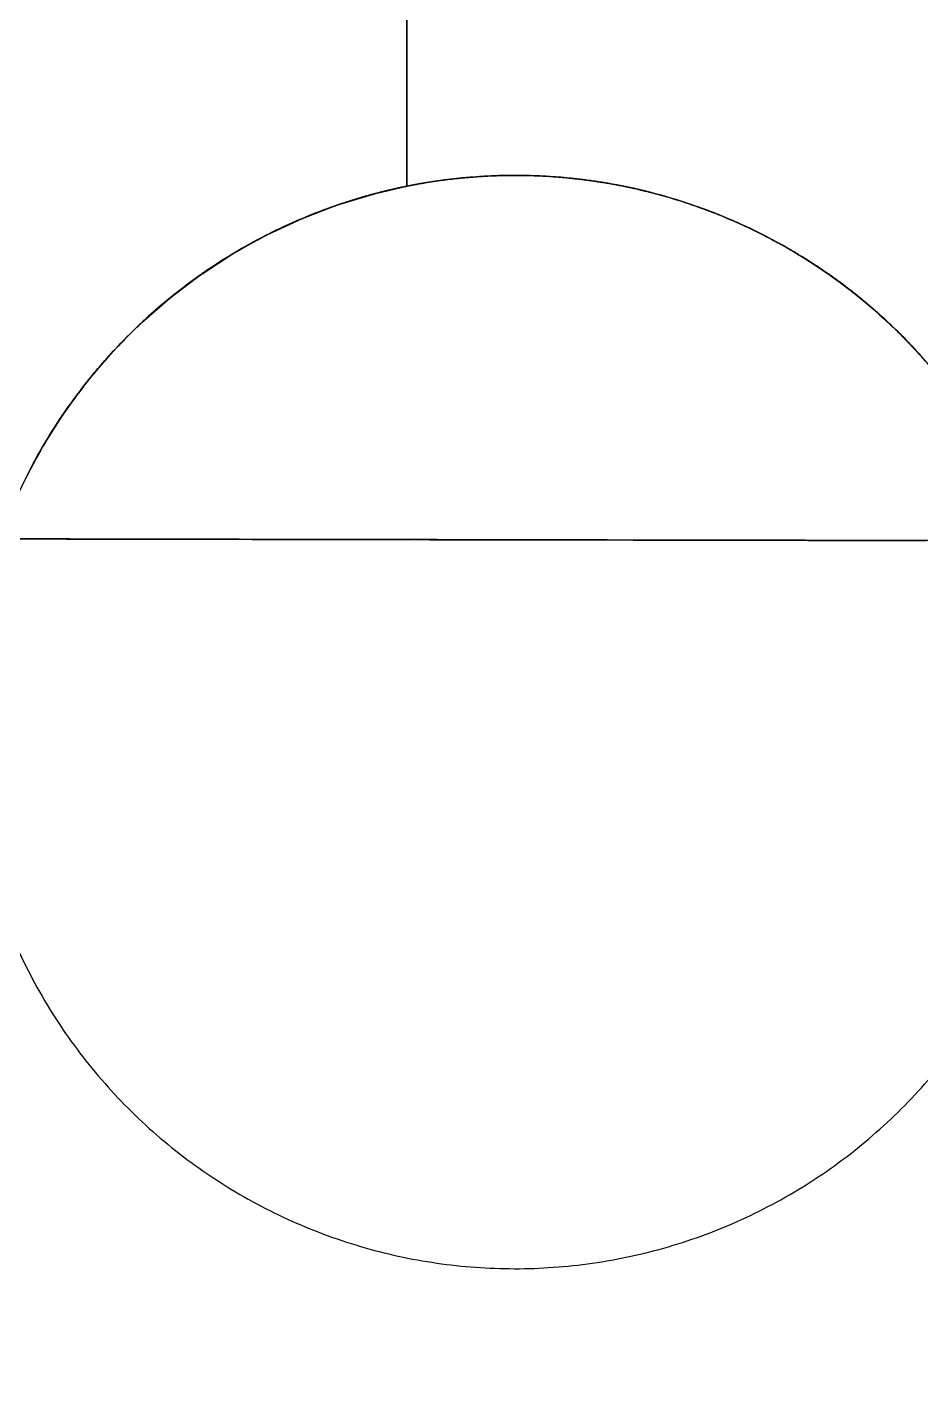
# Model space of a CAD drawing. Header units: metres. Extents: x -1161 to -1081, y 0 to 563.
# Drawn here: x -1097.02 to -1096.04, y 507.723 to 509.22 of the extents above; entities that cross this region are included whole.
import ezdxf

# ---------------------------------------------------------------- set-up
doc = ezdxf.new("R2010")
doc.units = ezdxf.units.M
doc.layers.add('A-GENM', color=7, linetype='Continuous', lineweight=35)

# ---------------------------------------------------------------- blocks, each defined once
blk = doc.blocks.new('Foundations-Piles - Px-1200-64673918-DRG-2873121 - DECK SLAB GENERAL ARRANGEMENT PLAN')
at = {"layer": 'A-GENM', "color": 9, "lineweight": 25, "true_color": 0xbebebe}
for start, end in [(90, 98.1818), (90.4268, 94.7807), (90.1641, 90.4268), (85.2606, 90), (86.6197, 89.6373), (85.2606, 86.6197), (98.1818, 106.3636), (102.9538, 105.9619), (98.5518, 102.9538), (98.3596, 98.5518), (94.7807, 97.7988), (82.3017, 85.2606), (81.8182, 85.2606), (81.9686, 82.3017), (73.6364, 81.8182), (78.4668, 81.4772), (77.9826, 78.4668), (74.1767, 77.9755), (106.3636, 114.5455), (106.6767, 114.5063), (106.555, 106.6767), (73.7729, 74.1767), (65.4545, 73.6364), (70.3195, 73.3186), (66.0516, 70.3195), (114.5455, 122.7273), (115.2366, 122.3499), (114.5455, 115.2366), (65.5771, 66.0516), (57.2727, 65.4545), (62.1763, 65.1617), (57.9265, 62.1763), (122.7273, 130.9091), (122.3499, 125.0334), (57.3811, 57.9265), (49.0909, 57.2727), (54.0362, 57.0068), (125.0334, 130.9091), (49.8014, 54.0362), (130.9091, 139.0909), (130.9091, 139.0909), (49.1848, 49.7106), (40.9396, 49.0909), (45.8984, 48.8542), (41.6763, 45.8482), (139.0909, 147.2727), (139.0909, 147.2727), (40.9882, 41.6763), (32.7273, 40.9091), (37.7625, 40.704), (33.5511, 37.7625), (32.7912, 33.5511), (147.2727, 155.4545), (147.2727, 155.4545), (24.5455, 32.7273), (29.6282, 32.5566), (25.4197, 29.6282), (24.5939, 25.4197), (155.4545, 163.6364), (155.4545, 163.6364), (16.3636, 24.5455), (21.6067, 24.4122), (17.3365, 21.6067), (163.6364, 171.8182), (163.6364, 171.8182), (16.3963, 17.3365), (8.1818, 16.3636), (13.5043, 16.2712), (9.2531, 13.5043), (8.2308, 9.2531), (171.8182, 180), (171.8182, 180), (5.4056, 8.1818), (0, 8.1818), (1.1695, 5.4056), (180, 188.1818), (180, 188.1818), (351.8182, 0), (357.3097, 0), (0, 1.1695), (353.0858, 357.3097), (351.8505, 353.0858), (188.1818, 196.3636), (188.1818, 196.3636), (343.6364, 351.8182), (349.216, 351.8182), (345.0018, 349.216), (343.6998, 345.0018), (196.3636, 204.5455), (196.3636, 204.5455), (335.4545, 343.6364), (341.1241, 343.574), (336.9176, 341.1241), (335.4872, 336.9176), (204.5455, 212.7273), (204.5455, 212.7273), (327.2727, 335.4545), (333.0335, 335.3633), (328.8331, 333.0335), (327.3161, 328.8331), (212.7273, 220.9091), (212.7273, 220.9091), (319.0909, 327.2727), (324.9441, 326.8731), (326.9829, 327.1538), (320.7483, 324.9441), (319.1452, 320.7483), (220.9091, 229.0909), (220.9091, 229.0909), (310.9091, 319.0909), (316.8556, 318.9453), (312.6632, 316.8556), (310.9743, 312.6632), (229.0909, 237.2727), (229.0909, 237.2727), (304.287, 310.9091), (308.768, 310.7377), (304.5777, 308.768), (237.2727, 245.4545), (237.2727, 245.4545), (294.5455, 302.7273), (300.681, 302.531), (302.7273, 304.287), (302.8036, 304.287), (304.287, 304.5777), (296.4918, 300.681), (294.633, 296.4729), (245.4545, 253.6364), (245.4545, 253.6364), (286.3636, 294.5455), (292.5945, 294.325), (288.4054, 292.5945), (253.6364, 261.0336), (253.6364, 261.8182), (278.1818, 286.3636), (280.1511, 284.5086), (284.5086, 286.12), (286.4625, 288.4054), (261.0336, 264.2124), (261.8182, 270), (264.2124, 268.889), (270, 278.1818), (272.219, 276.7535), (276.7535, 280.1322), (268.889, 272.219)]:
    blk.add_arc((0, 0), 0.6, start, end, dxfattribs=at)
at = {"layer": 'A-GENM', "color": 254, "lineweight": 25, "true_color": 0xd1d1d1}
for start, end in [(90, 90.1641), (89.6373, 90), (98.1818, 98.3596), (97.7988, 98.1818), (81.4772, 81.9686), (106.3636, 106.555), (105.9619, 106.3636), (73.3186, 73.7729), (65.1617, 65.4545), (57.0068, 57.2727), (48.8542, 49.0909), (40.704, 40.9091), (32.5566, 32.7273), (24.4122, 24.5455), (318.9453, 319.0909), (310.7377, 310.9091), (302.531, 302.7273), (294.325, 294.5455), (286.12, 286.3636)]:
    blk.add_arc((0, 0), 0.6, start, end, dxfattribs=at)
blk = doc.blocks.new('StitchPour_RS39A_05 - StitchPour_RS39A_05-60503718-DRG-2873121 - DECK SLAB GENERAL ARRANGEMENT PLAN')
at = {"layer": 'A-GENM', "color": 253, "lineweight": 25, "true_color": 0xa3a3a3}
blk.add_open_spline([(111.2352, -14.4712), (111.1836, -14.2757), (111.0193, -13.6531), (110.686, -12.3898), (110.3197, -11.0016), (109.9816, -9.7203), (109.728, -8.7592), (109.4744, -7.7982), (109.2209, -6.8372), (108.9673, -5.8762), (108.7982, -5.2355), (108.7137, -4.9151)], degree=3, knots=[0.6892599, 0.6892599, 0.6892599, 0.6892599, 0.7083333, 0.75, 0.8125, 0.84375, 0.875, 0.90625, 0.9375, 0.96875, 1, 1, 1, 1], dxfattribs=at)
at = {"layer": 'A-GENM', "color": 9, "lineweight": 25, "true_color": 0xbebebe}
for points in [[(109.728, -8.7592), (109.7971, -9.0213), (109.8663, -9.2834), (109.9354, -9.5454)], [(109.9357, -9.5465), (109.9792, -9.7112), (110.0226, -9.8759), (110.0661, -10.0406)], [(110.0661, -10.0406), (110.0703, -10.0567), (110.0746, -10.0728), (110.0788, -10.0889)]]:
    blk.add_open_spline(points, degree=3, dxfattribs=at)
blk = doc.blocks.new('T2DPAA-T2D-C3S-RS-M3D-100334_rvt-1-DRG-2873121 - DECK SLAB GENERAL ARRANGEMENT PLAN')
at = {"layer": 'A-GENM', "color": 9, "lineweight": 25, "true_color": 0xbebebe}
for p, q in [((-1096.6038, 509.2572), (-1096.6041, 509.0451)), ((-1096.6041, 509.0451), (-1096.6038, 509.2572)), ((-1096.5554, 509.0529), (-1096.5948, 509.0469)), ((-1096.5213, 509.0559), (-1096.5554, 509.0529)), ((-1096.5108, 509.0565), (-1096.5213, 509.0559)), ((-1096.4708, 509.0568), (-1096.5108, 509.0565)), ((-1096.4378, 509.0552), (-1096.4708, 509.0568)), ((-1096.4263, 509.0541), (-1096.4378, 509.0552)), ((-1096.3864, 509.0488), (-1096.4263, 509.0541)), ((-1096.3552, 509.0428), (-1096.3864, 509.0488)), ((-1096.6772, 509.0255), (-1096.638, 509.0372)), ((-1096.638, 509.0372), (-1096.6041, 509.0451)), ((-1096.5948, 509.0469), (-1096.6041, 509.0451)), ((-1096.3429, 509.0399), (-1096.3552, 509.0428)), ((-1096.304, 509.029), (-1096.3429, 509.0399)), ((-1096.7185, 509.0098), (-1096.6855, 509.0226)), ((-1096.6855, 509.0226), (-1096.6772, 509.0255)), ((-1096.2752, 509.0191), (-1096.304, 509.029)), ((-1096.2624, 509.0141), (-1096.2752, 509.0191)), ((-1096.7556, 508.9926), (-1096.7185, 509.0098)), ((-1096.2253, 508.9978), (-1096.2624, 509.0141)), ((-1096.7939, 508.9715), (-1096.7629, 508.9889)), ((-1096.7629, 508.9889), (-1096.7556, 508.9926)), ((-1096.1992, 508.9845), (-1096.2253, 508.9978)), ((-1096.1862, 508.9772), (-1096.1992, 508.9845)), ((-1096.1518, 508.9559), (-1096.1862, 508.9772)), ((-1096.8279, 508.9495), (-1096.7944, 508.9712)), ((-1096.864, 508.9223), (-1096.8348, 508.9447)), ((-1096.8348, 508.9447), (-1096.8286, 508.949)), ((-1096.1287, 508.9397), (-1096.1518, 508.9559)), ((-1096.116, 508.93), (-1096.1287, 508.9397)), ((-1096.0849, 508.904), (-1096.116, 508.93)), ((-1096.8947, 508.8955), (-1096.864, 508.9223)), ((-1096.0652, 508.8855), (-1096.0849, 508.904)), ((-1096.9261, 508.864), (-1096.8997, 508.8908)), ((-1096.8997, 508.8908), (-1096.8947, 508.8955)), ((-1096.0532, 508.8734), (-1096.0652, 508.8855)), ((-1096.0401, 508.8594), (-1096.0532, 508.8734)), ((-1096.9526, 508.8333), (-1096.9261, 508.864)), ((-1096.9793, 508.7974), (-1096.9565, 508.8283)), ((-1096.9565, 508.8283), (-1096.9526, 508.8333)), ((-1097.001, 508.7634), (-1096.9793, 508.7974)), ((-1097.0225, 508.7239), (-1097.004, 508.7585)), ((-1097.004, 508.7585), (-1097.001, 508.7634))]:
    blk.add_line(p, q, dxfattribs=at)
at = {"layer": 'A-GENM', "color": 9, "lineweight": 25, "true_color": 0xbebebe, "flags": 128}
for points in [[(-1096.6041, 509.0451), (-1096.6038, 509.2095), (-1096.6038, 509.2572)], [(-1096.6038, 509.2572), (-1096.6038, 509.2095), (-1096.6041, 509.0451)]]:
    blk.add_lwpolyline(points, dxfattribs=at)
at = {"layer": 'A-GENM', "color": 254, "lineweight": 25, "true_color": 0xd1d1d1}
for points in [[(-1096.5874, 509.0483), (-1096.5914, 509.0476), (-1096.5954, 509.0468), (-1096.5994, 509.046)], [(-1096.5845, 509.0487), (-1096.5851, 509.0486), (-1096.5858, 509.0485), (-1096.5864, 509.0484)], [(-1096.5271, 509.0556), (-1096.5463, 509.0542), (-1096.5655, 509.0519), (-1096.5845, 509.0487)], [(-1096.5161, 509.0562), (-1096.5197, 509.056), (-1096.5234, 509.0558), (-1096.5271, 509.0556)], [(-1096.4322, 509.0547), (-1096.4359, 509.055), (-1096.4396, 509.0553), (-1096.4433, 509.0556)], [(-1096.3731, 509.0465), (-1096.3926, 509.0502), (-1096.4124, 509.0529), (-1096.4322, 509.0547)], [(-1096.6099, 509.0439), (-1096.6293, 509.0398), (-1096.6485, 509.0347), (-1096.6673, 509.0287)], [(-1096.5994, 509.046), (-1096.6029, 509.0454), (-1096.6064, 509.0447), (-1096.6099, 509.0439)], [(-1096.3601, 509.0438), (-1096.3645, 509.0448), (-1096.3688, 509.0456), (-1096.3731, 509.0465)], [(-1096.3495, 509.0415), (-1096.353, 509.0423), (-1096.3566, 509.0431), (-1096.3601, 509.0438)], [(-1096.3311, 509.0369), (-1096.3372, 509.0385), (-1096.3433, 509.0401), (-1096.3495, 509.0415)], [(-1096.2794, 509.0206), (-1096.2964, 509.0268), (-1096.3136, 509.0323), (-1096.3311, 509.0369)], [(-1096.691, 509.0206), (-1096.6979, 509.0181), (-1096.7047, 509.0155), (-1096.7114, 509.0127)], [(-1096.6814, 509.024), (-1096.6846, 509.0229), (-1096.6878, 509.0218), (-1096.691, 509.0206)], [(-1096.2697, 509.017), (-1096.2729, 509.0182), (-1096.2762, 509.0194), (-1096.2794, 509.0206)], [(-1096.7114, 509.0127), (-1096.7233, 509.0079), (-1096.735, 509.0027), (-1096.7465, 508.9971)], [(-1096.2028, 508.9864), (-1096.2245, 508.998), (-1096.2468, 509.0082), (-1096.2697, 509.017)], [(-1096.7593, 508.9907), (-1096.7622, 508.9892), (-1096.7652, 508.9877), (-1096.768, 508.9862)], [(-1096.7465, 508.9971), (-1096.7472, 508.9968), (-1096.7479, 508.9964), (-1096.7486, 508.9961)], [(-1096.768, 508.9862), (-1096.786, 508.9765), (-1096.8035, 508.966), (-1096.8204, 508.9546)], [(-1096.1941, 508.9817), (-1096.197, 508.9833), (-1096.1999, 508.9849), (-1096.2028, 508.9864)], [(-1096.8319, 508.9467), (-1096.8344, 508.9449), (-1096.8369, 508.9431), (-1096.8394, 508.9413)], [(-1096.8204, 508.9546), (-1096.8214, 508.954), (-1096.8224, 508.9533), (-1096.8233, 508.9527)], [(-1096.1241, 508.9362), (-1096.1267, 508.9381), (-1096.1292, 508.94), (-1096.1317, 508.9418)], [(-1096.0675, 508.8878), (-1096.0854, 508.9051), (-1096.1043, 508.9213), (-1096.1241, 508.9362)], [(-1096.8876, 508.902), (-1096.8882, 508.9016), (-1096.8887, 508.9011), (-1096.8892, 508.9006)], [(-1096.8975, 508.8929), (-1096.8995, 508.891), (-1096.9016, 508.889), (-1096.9037, 508.887)], [(-1096.0613, 508.8816), (-1096.0633, 508.8837), (-1096.0654, 508.8857), (-1096.0675, 508.8878)], [(-1096.9467, 508.8405), (-1096.9474, 508.8395), (-1096.9482, 508.8386), (-1096.949, 508.8377)], [(-1096.9548, 508.8304), (-1096.9565, 508.8284), (-1096.958, 508.8264), (-1096.9596, 508.8243)], [(-1096.9964, 508.7711), (-1096.9971, 508.7699), (-1096.9979, 508.7687), (-1096.9986, 508.7676)], [(-1097.0062, 508.7545), (-1097.0112, 508.7458), (-1097.0159, 508.737), (-1097.0204, 508.7281)], [(-1097.0028, 508.7604), (-1097.004, 508.7584), (-1097.0051, 508.7565), (-1097.0062, 508.7545)]]:
    blk.add_open_spline(points, degree=3, dxfattribs=at)
at = {"layer": 'A-GENM', "color": 9, "lineweight": 25, "true_color": 0xbebebe}
for points in [[(-1096.5994, 509.046), (-1096.5954, 509.0468), (-1096.5914, 509.0475), (-1096.5874, 509.0482)], [(-1096.5908, 509.0476), (-1096.5873, 509.0483), (-1096.5837, 509.0489), (-1096.5802, 509.0495)], [(-1096.5864, 509.0484), (-1096.5858, 509.0485), (-1096.5851, 509.0486), (-1096.5845, 509.0487)], [(-1096.5845, 509.0487), (-1096.5713, 509.051), (-1096.558, 509.0527), (-1096.5447, 509.0541)], [(-1096.5802, 509.0495), (-1096.5739, 509.0505), (-1096.5676, 509.0514), (-1096.5613, 509.0522)], [(-1096.5613, 509.0522), (-1096.549, 509.0537), (-1096.5366, 509.0549), (-1096.5242, 509.0557)], [(-1096.5447, 509.0541), (-1096.5388, 509.0546), (-1096.533, 509.0551), (-1096.5271, 509.0556)], [(-1096.5271, 509.0556), (-1096.5234, 509.0558), (-1096.5197, 509.056), (-1096.5161, 509.0562)], [(-1096.5242, 509.0557), (-1096.5229, 509.0558), (-1096.5215, 509.0559), (-1096.5202, 509.056)], [(-1096.5202, 509.056), (-1096.5195, 509.056), (-1096.5187, 509.0561), (-1096.518, 509.0561)], [(-1096.518, 509.0561), (-1096.5138, 509.0563), (-1096.5096, 509.0565), (-1096.5055, 509.0567)], [(-1096.5161, 509.0562), (-1096.5113, 509.0565), (-1096.5065, 509.0567), (-1096.5017, 509.0568)], [(-1096.5055, 509.0567), (-1096.5042, 509.0567), (-1096.5029, 509.0568), (-1096.5017, 509.0568)], [(-1096.5017, 509.0568), (-1096.4874, 509.0572), (-1096.473, 509.0571), (-1096.4586, 509.0564)], [(-1096.5012, 509.0568), (-1096.4991, 509.0569), (-1096.4969, 509.0569), (-1096.4948, 509.0569)], [(-1096.4948, 509.0569), (-1096.4881, 509.057), (-1096.4813, 509.057), (-1096.4746, 509.0569)], [(-1096.4746, 509.0569), (-1096.4638, 509.0567), (-1096.4531, 509.0563), (-1096.4424, 509.0555)], [(-1096.4586, 509.0564), (-1096.4535, 509.0562), (-1096.4484, 509.0559), (-1096.4433, 509.0555)], [(-1096.4433, 509.0555), (-1096.4396, 509.0553), (-1096.4359, 509.055), (-1096.4322, 509.0547)], [(-1096.4424, 509.0555), (-1096.4402, 509.0553), (-1096.4379, 509.0552), (-1096.4357, 509.055)], [(-1096.4357, 509.055), (-1096.4342, 509.0549), (-1096.4327, 509.0547), (-1096.4312, 509.0546)], [(-1096.4322, 509.0547), (-1096.4267, 509.0542), (-1096.4212, 509.0536), (-1096.4157, 509.053)], [(-1096.4312, 509.0546), (-1096.4273, 509.0542), (-1096.4235, 509.0539), (-1096.4197, 509.0534)], [(-1096.4197, 509.0534), (-1096.4162, 509.0531), (-1096.4128, 509.0526), (-1096.4093, 509.0522)], [(-1096.4157, 509.053), (-1096.4014, 509.0513), (-1096.3872, 509.0491), (-1096.3731, 509.0465)], [(-1096.4093, 509.0522), (-1096.4022, 509.0513), (-1096.3951, 509.0503), (-1096.3881, 509.0491)], [(-1096.3881, 509.0491), (-1096.3789, 509.0476), (-1096.3698, 509.0459), (-1096.3607, 509.044)], [(-1096.6673, 509.0287), (-1096.6549, 509.0327), (-1096.6423, 509.0362), (-1096.6296, 509.0394)], [(-1096.6638, 509.0298), (-1096.6576, 509.0317), (-1096.6514, 509.0336), (-1096.6452, 509.0353)], [(-1096.6452, 509.0353), (-1096.6316, 509.039), (-1096.6179, 509.0423), (-1096.6041, 509.0451)], [(-1096.6296, 509.0394), (-1096.623, 509.041), (-1096.6165, 509.0425), (-1096.6099, 509.0439)], [(-1096.6099, 509.0439), (-1096.6064, 509.0446), (-1096.6029, 509.0454), (-1096.5994, 509.046)], [(-1096.6041, 509.0451), (-1096.5997, 509.046), (-1096.5953, 509.0469), (-1096.5908, 509.0476)], [(-1096.3731, 509.0465), (-1096.3688, 509.0456), (-1096.3645, 509.0448), (-1096.3601, 509.0438)], [(-1096.3607, 509.044), (-1096.3579, 509.0434), (-1096.355, 509.0427), (-1096.3522, 509.0421)], [(-1096.3601, 509.0438), (-1096.3566, 509.0431), (-1096.353, 509.0423), (-1096.3495, 509.0415)], [(-1096.3522, 509.0421), (-1096.35, 509.0416), (-1096.3477, 509.0411), (-1096.3455, 509.0405)], [(-1096.3495, 509.0415), (-1096.3433, 509.0401), (-1096.3372, 509.0385), (-1096.3311, 509.0369)], [(-1096.3455, 509.0405), (-1096.342, 509.0397), (-1096.3386, 509.0388), (-1096.3352, 509.038)], [(-1096.3352, 509.038), (-1096.3319, 509.0371), (-1096.3286, 509.0362), (-1096.3254, 509.0353)], [(-1096.3311, 509.0369), (-1096.3173, 509.0332), (-1096.3037, 509.0291), (-1096.2903, 509.0245)], [(-1096.3254, 509.0353), (-1096.3181, 509.0333), (-1096.3108, 509.0312), (-1096.3036, 509.0289)], [(-1096.7248, 509.0071), (-1096.7119, 509.0127), (-1096.6988, 509.0179), (-1096.6855, 509.0226)], [(-1096.7114, 509.0127), (-1096.7047, 509.0155), (-1096.6979, 509.0181), (-1096.691, 509.0206)], [(-1096.691, 509.0206), (-1096.6878, 509.0218), (-1096.6846, 509.0229), (-1096.6814, 509.024)], [(-1096.6855, 509.0226), (-1096.6815, 509.024), (-1096.6775, 509.0254), (-1096.6734, 509.0267)], [(-1096.6814, 509.024), (-1096.6779, 509.0252), (-1096.6744, 509.0264), (-1096.671, 509.0275)], [(-1096.6734, 509.0267), (-1096.6727, 509.027), (-1096.672, 509.0272), (-1096.6713, 509.0274)], [(-1096.671, 509.0275), (-1096.6705, 509.0277), (-1096.6701, 509.0278), (-1096.6697, 509.028)], [(-1096.6706, 509.0277), (-1096.6683, 509.0284), (-1096.666, 509.0291), (-1096.6638, 509.0298)], [(-1096.3036, 509.0289), (-1096.296, 509.0265), (-1096.2884, 509.0239), (-1096.2808, 509.0211)], [(-1096.2903, 509.0245), (-1096.2866, 509.0232), (-1096.283, 509.022), (-1096.2794, 509.0206)], [(-1096.2808, 509.0211), (-1096.2777, 509.02), (-1096.2745, 509.0188), (-1096.2714, 509.0177)], [(-1096.2794, 509.0206), (-1096.2762, 509.0195), (-1096.2729, 509.0182), (-1096.2697, 509.017)], [(-1096.7465, 508.9971), (-1096.735, 509.0027), (-1096.7233, 509.0079), (-1096.7114, 509.0127)], [(-1096.7434, 508.9986), (-1096.7373, 509.0015), (-1096.7311, 509.0044), (-1096.7248, 509.0071)], [(-1096.2714, 509.0177), (-1096.2685, 509.0165), (-1096.2656, 509.0154), (-1096.2627, 509.0142)], [(-1096.2697, 509.017), (-1096.2632, 509.0145), (-1096.2568, 509.0119), (-1096.2504, 509.0092)], [(-1096.2627, 509.0142), (-1096.2597, 509.0131), (-1096.2567, 509.0118), (-1096.2538, 509.0106)], [(-1096.2538, 509.0106), (-1096.252, 509.0099), (-1096.2503, 509.0091), (-1096.2486, 509.0084)], [(-1096.2504, 509.0092), (-1096.2373, 509.0036), (-1096.2245, 508.9976), (-1096.2118, 508.9911)], [(-1096.2477, 509.008), (-1096.2467, 509.0076), (-1096.2457, 509.0072), (-1096.2448, 509.0067)], [(-1096.2448, 509.0067), (-1096.2374, 509.0035), (-1096.2301, 509.0002), (-1096.2229, 508.9967)], [(-1096.7996, 508.968), (-1096.7876, 508.9754), (-1096.7754, 508.9824), (-1096.7629, 508.9889)], [(-1096.768, 508.9862), (-1096.7651, 508.9877), (-1096.7622, 508.9892), (-1096.7593, 508.9907)], [(-1096.7629, 508.9889), (-1096.7594, 508.9907), (-1096.7559, 508.9925), (-1096.7524, 508.9942)], [(-1096.7593, 508.9907), (-1096.7565, 508.9922), (-1096.7536, 508.9936), (-1096.7507, 508.9951)], [(-1096.7524, 508.9942), (-1096.7494, 508.9957), (-1096.7464, 508.9972), (-1096.7434, 508.9986)], [(-1096.7507, 508.9951), (-1096.7502, 508.9953), (-1096.7497, 508.9956), (-1096.7492, 508.9958)], [(-1096.7486, 508.9961), (-1096.7479, 508.9964), (-1096.7472, 508.9968), (-1096.7465, 508.9971)], [(-1096.2229, 508.9967), (-1096.2168, 508.9937), (-1096.2106, 508.9906), (-1096.2045, 508.9873)], [(-1096.2118, 508.9911), (-1096.2088, 508.9896), (-1096.2058, 508.988), (-1096.2028, 508.9864)], [(-1096.8204, 508.9546), (-1096.8101, 508.9616), (-1096.7994, 508.9683), (-1096.7886, 508.9746)], [(-1096.7886, 508.9746), (-1096.7818, 508.9786), (-1096.775, 508.9824), (-1096.768, 508.9862)], [(-1096.2045, 508.9873), (-1096.2013, 508.9856), (-1096.1982, 508.9839), (-1096.195, 508.9822)], [(-1096.2028, 508.9864), (-1096.1999, 508.9849), (-1096.197, 508.9833), (-1096.1941, 508.9817)], [(-1096.195, 508.9822), (-1096.1915, 508.9802), (-1096.188, 508.9783), (-1096.1846, 508.9763)], [(-1096.1846, 508.9763), (-1096.1821, 508.9748), (-1096.1796, 508.9734), (-1096.1771, 508.9719)], [(-1096.8179, 508.9563), (-1096.8119, 508.9603), (-1096.8058, 508.9642), (-1096.7996, 508.968)], [(-1096.1771, 508.9719), (-1096.1744, 508.9703), (-1096.1717, 508.9686), (-1096.1691, 508.967)], [(-1096.1745, 508.9703), (-1096.1624, 508.963), (-1096.1505, 508.9552), (-1096.1389, 508.947)], [(-1096.1691, 508.967), (-1096.1619, 508.9625), (-1096.1548, 508.9579), (-1096.1478, 508.9532)], [(-1096.8682, 508.9188), (-1096.8574, 508.9278), (-1096.8462, 508.9364), (-1096.8348, 508.9446)], [(-1096.8394, 508.9413), (-1096.8369, 508.9431), (-1096.8344, 508.9449), (-1096.8319, 508.9467)], [(-1096.8348, 508.9446), (-1096.8319, 508.9467), (-1096.8289, 508.9488), (-1096.8259, 508.9509)], [(-1096.8319, 508.9467), (-1096.8296, 508.9484), (-1096.8273, 508.9499), (-1096.825, 508.9515)], [(-1096.8259, 508.9509), (-1096.8233, 508.9527), (-1096.8206, 508.9545), (-1096.8179, 508.9563)], [(-1096.825, 508.9515), (-1096.8244, 508.9519), (-1096.8239, 508.9523), (-1096.8233, 508.9527)], [(-1096.8233, 508.9527), (-1096.8224, 508.9533), (-1096.8214, 508.954), (-1096.8204, 508.9546)], [(-1096.1478, 508.9532), (-1096.1429, 508.9499), (-1096.1382, 508.9465), (-1096.1334, 508.9431)], [(-1096.1389, 508.947), (-1096.1368, 508.9455), (-1096.1348, 508.9441), (-1096.1328, 508.9426)], [(-1096.8596, 508.9259), (-1096.853, 508.9312), (-1096.8462, 508.9363), (-1096.8394, 508.9413)], [(-1096.1327, 508.9425), (-1096.1299, 508.9405), (-1096.1271, 508.9385), (-1096.1244, 508.9364)], [(-1096.1317, 508.9418), (-1096.1292, 508.94), (-1096.1267, 508.9381), (-1096.1241, 508.9362)], [(-1096.1244, 508.9364), (-1096.1205, 508.9335), (-1096.1166, 508.9305), (-1096.1128, 508.9274)], [(-1096.1241, 508.9362), (-1096.1176, 508.9313), (-1096.1112, 508.9263), (-1096.1049, 508.9211)], [(-1096.8876, 508.902), (-1096.8785, 508.9103), (-1096.8692, 508.9182), (-1096.8596, 508.9259)], [(-1096.8856, 508.9039), (-1096.8799, 508.909), (-1096.8741, 508.914), (-1096.8682, 508.9188)], [(-1096.1128, 508.9274), (-1096.1107, 508.9258), (-1096.1087, 508.9242), (-1096.1067, 508.9226)], [(-1096.1055, 508.9216), (-1096.1036, 508.9201), (-1096.1017, 508.9185), (-1096.0998, 508.9169)], [(-1096.1049, 508.9211), (-1096.0939, 508.9121), (-1096.0832, 508.9027), (-1096.0729, 508.8929)], [(-1096.0998, 508.9169), (-1096.093, 508.9112), (-1096.0863, 508.9053), (-1096.0797, 508.8993)], [(-1096.8926, 508.8975), (-1096.8914, 508.8986), (-1096.8902, 508.8997), (-1096.889, 508.9008)], [(-1096.8922, 508.8978), (-1096.8917, 508.8983), (-1096.8911, 508.8989), (-1096.8905, 508.8994)], [(-1096.8892, 508.9006), (-1096.8887, 508.9011), (-1096.8881, 508.9015), (-1096.8876, 508.902)], [(-1096.8885, 508.9012), (-1096.8875, 508.9021), (-1096.8866, 508.903), (-1096.8856, 508.9039)], [(-1096.0797, 508.8993), (-1096.0761, 508.896), (-1096.0725, 508.8926), (-1096.069, 508.8892)], [(-1096.9293, 508.8605), (-1096.9198, 508.8709), (-1096.9099, 508.881), (-1096.8998, 508.8907)], [(-1096.9228, 508.8675), (-1096.9166, 508.8741), (-1096.9102, 508.8806), (-1096.9037, 508.887)], [(-1096.9037, 508.887), (-1096.9016, 508.889), (-1096.8995, 508.891), (-1096.8975, 508.8929)], [(-1096.8998, 508.8907), (-1096.8974, 508.893), (-1096.895, 508.8953), (-1096.8926, 508.8975)], [(-1096.8975, 508.8929), (-1096.8957, 508.8946), (-1096.894, 508.8962), (-1096.8922, 508.8978)], [(-1096.0729, 508.8929), (-1096.0711, 508.8912), (-1096.0693, 508.8895), (-1096.0675, 508.8878)], [(-1096.069, 508.8892), (-1096.0663, 508.8866), (-1096.0637, 508.884), (-1096.061, 508.8814)], [(-1096.0675, 508.8878), (-1096.0654, 508.8857), (-1096.0633, 508.8837), (-1096.0613, 508.8816)], [(-1096.0613, 508.8816), (-1096.055, 508.8754), (-1096.0489, 508.869), (-1096.043, 508.8625)], [(-1096.061, 508.8814), (-1096.0569, 508.8772), (-1096.0528, 508.873), (-1096.0488, 508.8687)], [(-1096.0488, 508.8687), (-1096.0472, 508.8671), (-1096.0456, 508.8654), (-1096.0441, 508.8637)], [(-1096.9467, 508.8405), (-1096.939, 508.8497), (-1096.931, 508.8587), (-1096.9228, 508.8675)], [(-1096.9452, 508.8423), (-1096.94, 508.8485), (-1096.9347, 508.8545), (-1096.9293, 508.8605)], [(-1096.0441, 508.8637), (-1096.0437, 508.8633), (-1096.0432, 508.8628), (-1096.0428, 508.8624)], [(-1096.043, 508.8625), (-1096.042, 508.8615), (-1096.041, 508.8604), (-1096.04, 508.8593)], [(-1096.0416, 508.861), (-1096.0411, 508.8605), (-1096.0406, 508.8599), (-1096.04, 508.8593)], [(-1096.9509, 508.8353), (-1096.949, 508.8376), (-1096.9471, 508.84), (-1096.9452, 508.8423)], [(-1096.949, 508.8377), (-1096.9482, 508.8386), (-1096.9474, 508.8395), (-1096.9467, 508.8405)], [(-1096.9815, 508.7942), (-1096.9736, 508.8058), (-1096.9652, 508.8172), (-1096.9565, 508.8283)], [(-1096.977, 508.8006), (-1096.9714, 508.8087), (-1096.9656, 508.8166), (-1096.9596, 508.8243)], [(-1096.9596, 508.8243), (-1096.958, 508.8264), (-1096.9565, 508.8284), (-1096.9548, 508.8304)], [(-1096.9565, 508.8283), (-1096.9547, 508.8306), (-1096.9528, 508.833), (-1096.9509, 508.8353)], [(-1096.9548, 508.8304), (-1096.9536, 508.832), (-1096.9524, 508.8335), (-1096.9511, 508.835)], [(-1096.9511, 508.835), (-1096.9506, 508.8357), (-1096.95, 508.8364), (-1096.9494, 508.8371)], [(-1096.9964, 508.7711), (-1096.9903, 508.7811), (-1096.9838, 508.791), (-1096.977, 508.8006)], [(-1096.9954, 508.7728), (-1096.9909, 508.78), (-1096.9863, 508.7872), (-1096.9815, 508.7942)], [(-1097.004, 508.7585), (-1097.0026, 508.7608), (-1097.0013, 508.7631), (-1096.9999, 508.7654)], [(-1097.0028, 508.7604), (-1097.002, 508.7617), (-1097.0012, 508.7631), (-1097.0004, 508.7645)], [(-1097.0004, 508.7645), (-1096.9999, 508.7653), (-1096.9994, 508.7662), (-1096.9989, 508.767)], [(-1096.9999, 508.7654), (-1096.9984, 508.7679), (-1096.9969, 508.7703), (-1096.9954, 508.7728)], [(-1096.9986, 508.7676), (-1096.9979, 508.7687), (-1096.9971, 508.7699), (-1096.9964, 508.7711)], [(-1097.0204, 508.7282), (-1097.0152, 508.7384), (-1097.0097, 508.7485), (-1097.004, 508.7585)], [(-1097.0062, 508.7545), (-1097.0051, 508.7565), (-1097.004, 508.7584), (-1097.0028, 508.7604)]]:
    blk.add_open_spline(points, degree=3, dxfattribs=at)
at = {"layer": 'A-GENM', "color": 254, "lineweight": 25, "true_color": 0xd1d1d1}
for points, knots in [([(-1096.4433, 509.0556), (-1096.4484, 509.0559), (-1096.4726, 509.0573), (-1096.4969, 509.0572), (-1096.5161, 509.0562)], [-0.89834725, -0.89834725, -0.89834725, -0.89834725, -0.88461538, -0.83331886, -0.83331886, -0.83331886, -0.83331886]), ([(-1096.6697, 509.028), (-1096.6701, 509.0278), (-1096.674, 509.0265), (-1096.6779, 509.0252), (-1096.6814, 509.024)], [-0.69352405, -0.69352405, -0.69352405, -0.69352405, -0.69230769, -0.68253059, -0.68253059, -0.68253059, -0.68253059]), ([(-1096.7492, 508.9958), (-1096.7497, 508.9956), (-1096.7531, 508.9939), (-1096.7565, 508.9922), (-1096.7593, 508.9907)], [-0.61689838, -0.61689838, -0.61689838, -0.61689838, -0.61538462, -0.60677005, -0.60677005, -0.60677005, -0.60677005]), ([(-1096.1328, 508.9426), (-1096.1463, 508.9524), (-1096.1665, 508.9659), (-1096.1875, 508.978), (-1096.1941, 508.9817)], [-0.2723881, -0.2723881, -0.2723881, -0.2723881, -0.21052632, -0.182676, -0.182676, -0.182676, -0.182676]), ([(-1096.8233, 508.9527), (-1096.8239, 508.9523), (-1096.8267, 508.9503), (-1096.8296, 508.9484), (-1096.8319, 508.9467)], [-0.540269871, -0.540269871, -0.540269871, -0.540269871, -0.538461538, -0.53097877, -0.53097877, -0.53097877, -0.53097877]), ([(-1096.8394, 508.9413), (-1096.8462, 508.9363), (-1096.8627, 508.9237), (-1096.8785, 508.9103), (-1096.8876, 508.902)], [-0.52269561, -0.52269561, -0.52269561, -0.52269561, -0.5, -0.46712844, -0.46712844, -0.46712844, -0.46712844]), ([(-1096.8905, 508.8994), (-1096.8911, 508.8989), (-1096.8934, 508.8967), (-1096.8957, 508.8946), (-1096.8975, 508.8929)], [-0.463639008, -0.463639008, -0.463639008, -0.463639008, -0.461538462, -0.455160123, -0.455160123, -0.455160123, -0.455160123]), ([(-1096.9037, 508.887), (-1096.9102, 508.8806), (-1096.925, 508.8655), (-1096.939, 508.8497), (-1096.9467, 508.8405)], [-0.44749524, -0.44749524, -0.44749524, -0.44749524, -0.42307692, -0.39087973, -0.39087973, -0.39087973, -0.39087973]), ([(-1096.04, 508.8593), (-1096.041, 508.8604), (-1096.0479, 508.868), (-1096.055, 508.8754), (-1096.0613, 508.8816)], [-0.42653228, -0.42653228, -0.42653228, -0.42653228, -0.42105263, -0.38843629, -0.38843629, -0.38843629, -0.38843629]), ([(-1096.9596, 508.8243), (-1096.9656, 508.8166), (-1096.9784, 508.7992), (-1096.9903, 508.7811), (-1096.9964, 508.7711)], [-0.37240134, -0.37240134, -0.37240134, -0.37240134, -0.34615385, -0.31461013, -0.31461013, -0.31461013, -0.31461013]), ([(-1096.9494, 508.8371), (-1096.95, 508.8364), (-1096.9518, 508.8342), (-1096.9536, 508.832), (-1096.9548, 508.8304)], [-0.387006586, -0.387006586, -0.387006586, -0.387006586, -0.384615385, -0.379317344, -0.379317344, -0.379317344, -0.379317344]), ([(-1096.9989, 508.767), (-1096.9994, 508.7662), (-1097.0007, 508.764), (-1097.002, 508.7617), (-1097.0028, 508.7604)], [-0.31037363, -0.31037363, -0.31037363, -0.31037363, -0.307692308, -0.303453511, -0.303453511, -0.303453511, -0.303453511])]:
    blk.add_open_spline(points, degree=3, knots=knots, dxfattribs=at)
at = {"layer": 'A-GENM', "color": 9, "lineweight": 25, "true_color": 0xbebebe}
for points, knots in [([(-1096.1941, 508.9817), (-1096.1937, 508.9815), (-1096.1871, 508.9778), (-1096.1806, 508.974), (-1096.1745, 508.9703)], [-0.817324, -0.817324, -0.817324, -0.817324, -0.81578947, -0.78947368, -0.78947368, -0.78947368, -0.78947368]), ([(-1097.0204, 508.7281), (-1097.0174, 508.7341), (-1097.0128, 508.7429), (-1097.0079, 508.7516), (-1097.0062, 508.7545)], [-0.72934245, -0.72934245, -0.72934245, -0.72934245, -0.71153846, -0.70261989, -0.70261989, -0.70261989, -0.70261989])]:
    blk.add_open_spline(points, degree=3, knots=knots, dxfattribs=at)
at = {"layer": 'A-GENM', "color": 253, "lineweight": 25, "true_color": 0xa3a3a3, "rotation": 75.11694444444437}
for name, p in [('StitchPour_RS39A_05 - StitchPour_RS39A_05-60503718-DRG-2873121 - DECK SLAB GENERAL ARRANGEMENT PLAN', (-1134.0578, 404.8616)), ('Foundations-Piles - Px-1200-64673918-DRG-2873121 - DECK SLAB GENERAL ARRANGEMENT PLAN', (-1096.4852, 508.457))]:
    blk.add_blockref(name, p, dxfattribs=at)

msp = doc.modelspace()

# ---------------------------------------------------------------- block references
at = {"lineweight": 5}
msp.add_blockref('T2DPAA-T2D-C3S-RS-M3D-100334_rvt-1-DRG-2873121 - DECK SLAB GENERAL ARRANGEMENT PLAN', (0, 0), dxfattribs=at)

doc.saveas('drawing.dxf')
